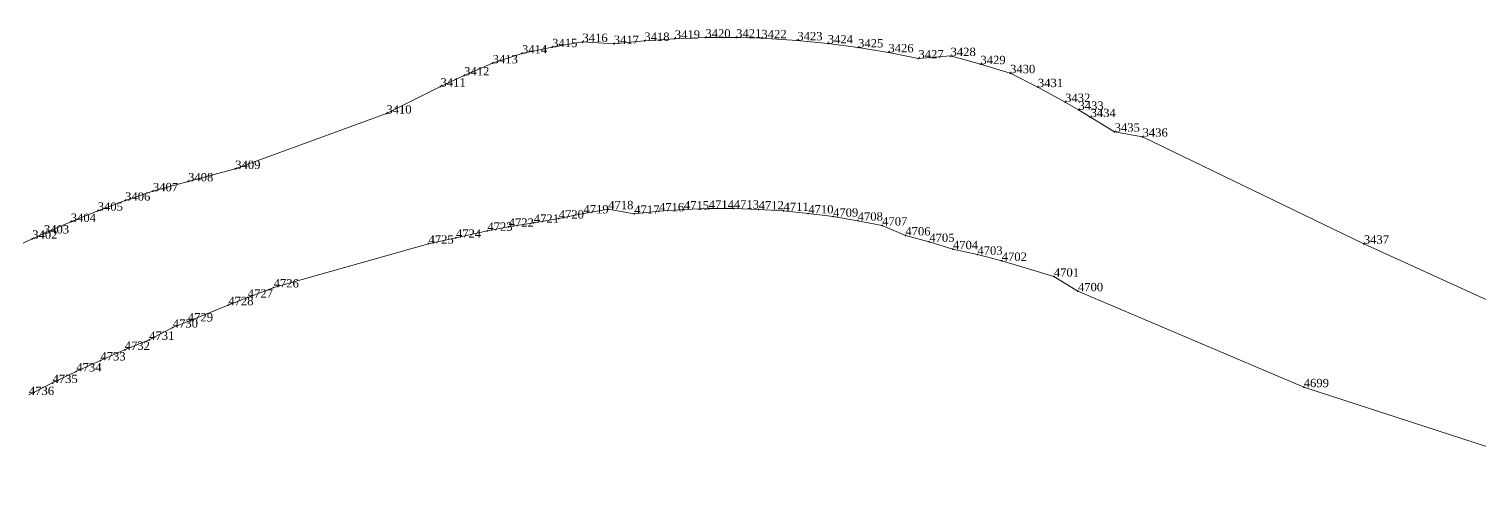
# Model space of a CAD drawing. Header units: metres. Extents: x 543554 to 549226, y 1840763 to 1844579.
# Drawn here: x 548122.9 to 548227.3, y 1842214.9 to 1842247.2 of the extents above; entities that cross this region are included whole.
import ezdxf

# ---------------------------------------------------------------- set-up
doc = ezdxf.new("R2010")
doc.units = ezdxf.units.M
doc.header["$MEASUREMENT"] = 0
for name, color, linetype, lineweight in [('Level 12', 7, 'Continuous', 0), ('Level 30', 7, 'Continuous', 0), ('Level 7', 7, 'Continuous', 0)]:
    doc.layers.add(name, color=color, linetype=linetype, lineweight=lineweight)
doc.styles.add('Style-Vntime', font='Vntime.shx')

# ---------------------------------------------------------------- blocks, each defined once
blk = doc.blocks.new('DDCT')
at = {"layer": 'Level 7', "color": 3, "linetype": 'Continuous', "lineweight": 30}
blk.add_point((0, 0), dxfattribs=at)
blk = doc.blocks.new('SHMIA_3401')
at = {"layer": 'Level 12', "color": 2, "linetype": 'Continuous', "lineweight": 0, "style": 'Style-Vntime'}
blk.add_text('3402', height=0.6, dxfattribs=at).set_placement((0, 0))
blk = doc.blocks.new('SHMIA_3402')
at = {"layer": 'Level 12', "color": 2, "linetype": 'Continuous', "lineweight": 0, "style": 'Style-Vntime'}
blk.add_text('3403', height=0.6, dxfattribs=at).set_placement((0, 0))
blk = doc.blocks.new('SHMIA_3403')
at = {"layer": 'Level 12', "color": 2, "linetype": 'Continuous', "lineweight": 0, "style": 'Style-Vntime'}
blk.add_text('3404', height=0.6, dxfattribs=at).set_placement((0, 0))
blk = doc.blocks.new('SHMIA_3404')
at = {"layer": 'Level 12', "color": 2, "linetype": 'Continuous', "lineweight": 0, "style": 'Style-Vntime'}
blk.add_text('3405', height=0.6, dxfattribs=at).set_placement((0, 0))
blk = doc.blocks.new('SHMIA_3405')
at = {"layer": 'Level 12', "color": 2, "linetype": 'Continuous', "lineweight": 0, "style": 'Style-Vntime'}
blk.add_text('3406', height=0.6, dxfattribs=at).set_placement((0, 0))
blk = doc.blocks.new('SHMIA_3406')
at = {"layer": 'Level 12', "color": 2, "linetype": 'Continuous', "lineweight": 0, "style": 'Style-Vntime'}
blk.add_text('3407', height=0.6, dxfattribs=at).set_placement((0, 0))
blk = doc.blocks.new('SHMIA_3407')
at = {"layer": 'Level 12', "color": 2, "linetype": 'Continuous', "lineweight": 0, "style": 'Style-Vntime'}
blk.add_text('3408', height=0.6, dxfattribs=at).set_placement((0, 0))
blk = doc.blocks.new('SHMIA_3408')
at = {"layer": 'Level 12', "color": 2, "linetype": 'Continuous', "lineweight": 0, "style": 'Style-Vntime'}
blk.add_text('3409', height=0.6, dxfattribs=at).set_placement((0, 0))
blk = doc.blocks.new('SHMIA_3409')
at = {"layer": 'Level 12', "color": 2, "linetype": 'Continuous', "lineweight": 0, "style": 'Style-Vntime'}
blk.add_text('3410', height=0.6, dxfattribs=at).set_placement((0, 0))
blk = doc.blocks.new('SHMIA_3410')
at = {"layer": 'Level 12', "color": 2, "linetype": 'Continuous', "lineweight": 0, "style": 'Style-Vntime'}
blk.add_text('3411', height=0.6, dxfattribs=at).set_placement((0, 0))
blk = doc.blocks.new('SHMIA_3411')
at = {"layer": 'Level 12', "color": 2, "linetype": 'Continuous', "lineweight": 0, "style": 'Style-Vntime'}
blk.add_text('3412', height=0.6, dxfattribs=at).set_placement((0, 0))
blk = doc.blocks.new('SHMIA_3412')
at = {"layer": 'Level 12', "color": 2, "linetype": 'Continuous', "lineweight": 0, "style": 'Style-Vntime'}
blk.add_text('3413', height=0.6, dxfattribs=at).set_placement((0, 0))
blk = doc.blocks.new('SHMIA_3413')
at = {"layer": 'Level 12', "color": 2, "linetype": 'Continuous', "lineweight": 0, "style": 'Style-Vntime'}
blk.add_text('3414', height=0.6, dxfattribs=at).set_placement((0, 0))
blk = doc.blocks.new('SHMIA_3414')
at = {"layer": 'Level 12', "color": 2, "linetype": 'Continuous', "lineweight": 0, "style": 'Style-Vntime'}
blk.add_text('3415', height=0.6, dxfattribs=at).set_placement((0, 0))
blk = doc.blocks.new('SHMIA_3415')
at = {"layer": 'Level 12', "color": 2, "linetype": 'Continuous', "lineweight": 0, "style": 'Style-Vntime'}
blk.add_text('3416', height=0.6, dxfattribs=at).set_placement((0, 0))
blk = doc.blocks.new('SHMIA_3416')
at = {"layer": 'Level 12', "color": 2, "linetype": 'Continuous', "lineweight": 0, "style": 'Style-Vntime'}
blk.add_text('3417', height=0.6, dxfattribs=at).set_placement((0, 0))
blk = doc.blocks.new('SHMIA_3417')
at = {"layer": 'Level 12', "color": 2, "linetype": 'Continuous', "lineweight": 0, "style": 'Style-Vntime'}
blk.add_text('3418', height=0.6, dxfattribs=at).set_placement((0, 0))
blk = doc.blocks.new('SHMIA_3418')
at = {"layer": 'Level 12', "color": 2, "linetype": 'Continuous', "lineweight": 0, "style": 'Style-Vntime'}
blk.add_text('3419', height=0.6, dxfattribs=at).set_placement((0, 0))
blk = doc.blocks.new('SHMIA_3419')
at = {"layer": 'Level 12', "color": 2, "linetype": 'Continuous', "lineweight": 0, "style": 'Style-Vntime'}
blk.add_text('3420', height=0.6, dxfattribs=at).set_placement((0, 0))
blk = doc.blocks.new('SHMIA_3420')
at = {"layer": 'Level 12', "color": 2, "linetype": 'Continuous', "lineweight": 0, "style": 'Style-Vntime'}
blk.add_text('3421', height=0.6, dxfattribs=at).set_placement((0, 0))
blk = doc.blocks.new('SHMIA_3421')
at = {"layer": 'Level 12', "color": 2, "linetype": 'Continuous', "lineweight": 0, "style": 'Style-Vntime'}
blk.add_text('3422', height=0.6, dxfattribs=at).set_placement((0, 0))
blk = doc.blocks.new('SHMIA_3422')
at = {"layer": 'Level 12', "color": 2, "linetype": 'Continuous', "lineweight": 0, "style": 'Style-Vntime'}
blk.add_text('3423', height=0.6, dxfattribs=at).set_placement((0, 0))
blk = doc.blocks.new('SHMIA_3423')
at = {"layer": 'Level 12', "color": 2, "linetype": 'Continuous', "lineweight": 0, "style": 'Style-Vntime'}
blk.add_text('3424', height=0.6, dxfattribs=at).set_placement((0, 0))
blk = doc.blocks.new('SHMIA_3424')
at = {"layer": 'Level 12', "color": 2, "linetype": 'Continuous', "lineweight": 0, "style": 'Style-Vntime'}
blk.add_text('3425', height=0.6, dxfattribs=at).set_placement((0, 0))
blk = doc.blocks.new('SHMIA_3425')
at = {"layer": 'Level 12', "color": 2, "linetype": 'Continuous', "lineweight": 0, "style": 'Style-Vntime'}
blk.add_text('3426', height=0.6, dxfattribs=at).set_placement((0, 0))
blk = doc.blocks.new('SHMIA_3426')
at = {"layer": 'Level 12', "color": 2, "linetype": 'Continuous', "lineweight": 0, "style": 'Style-Vntime'}
blk.add_text('3427', height=0.6, dxfattribs=at).set_placement((0, 0))
blk = doc.blocks.new('SHMIA_3427')
at = {"layer": 'Level 12', "color": 2, "linetype": 'Continuous', "lineweight": 0, "style": 'Style-Vntime'}
blk.add_text('3428', height=0.6, dxfattribs=at).set_placement((0, 0))
blk = doc.blocks.new('SHMIA_3428')
at = {"layer": 'Level 12', "color": 2, "linetype": 'Continuous', "lineweight": 0, "style": 'Style-Vntime'}
blk.add_text('3429', height=0.6, dxfattribs=at).set_placement((0, 0))
blk = doc.blocks.new('SHMIA_3429')
at = {"layer": 'Level 12', "color": 2, "linetype": 'Continuous', "lineweight": 0, "style": 'Style-Vntime'}
blk.add_text('3430', height=0.6, dxfattribs=at).set_placement((0, 0))
blk = doc.blocks.new('SHMIA_3430')
at = {"layer": 'Level 12', "color": 2, "linetype": 'Continuous', "lineweight": 0, "style": 'Style-Vntime'}
blk.add_text('3431', height=0.6, dxfattribs=at).set_placement((0, 0))
blk = doc.blocks.new('SHMIA_3431')
at = {"layer": 'Level 12', "color": 2, "linetype": 'Continuous', "lineweight": 0, "style": 'Style-Vntime'}
blk.add_text('3432', height=0.6, dxfattribs=at).set_placement((0, 0))
blk = doc.blocks.new('SHMIA_3432')
at = {"layer": 'Level 12', "color": 2, "linetype": 'Continuous', "lineweight": 0, "style": 'Style-Vntime'}
blk.add_text('3433', height=0.6, dxfattribs=at).set_placement((0, 0))
blk = doc.blocks.new('SHMIA_3433')
at = {"layer": 'Level 12', "color": 2, "linetype": 'Continuous', "lineweight": 0, "style": 'Style-Vntime'}
blk.add_text('3434', height=0.6, dxfattribs=at).set_placement((0, 0))
blk = doc.blocks.new('SHMIA_3434')
at = {"layer": 'Level 12', "color": 2, "linetype": 'Continuous', "lineweight": 0, "style": 'Style-Vntime'}
blk.add_text('3435', height=0.6, dxfattribs=at).set_placement((0, 0))
blk = doc.blocks.new('SHMIA_3435')
at = {"layer": 'Level 12', "color": 2, "linetype": 'Continuous', "lineweight": 0, "style": 'Style-Vntime'}
blk.add_text('3436', height=0.6, dxfattribs=at).set_placement((0, 0))
blk = doc.blocks.new('SHMIA_3436')
at = {"layer": 'Level 12', "color": 2, "linetype": 'Continuous', "lineweight": 0, "style": 'Style-Vntime'}
blk.add_text('3437', height=0.6, dxfattribs=at).set_placement((0, 0))
blk = doc.blocks.new('SHMIA_4698')
at = {"layer": 'Level 12', "color": 2, "linetype": 'Continuous', "lineweight": 0, "style": 'Style-Vntime'}
blk.add_text('4699', height=0.6, dxfattribs=at).set_placement((0, 0))
blk = doc.blocks.new('SHMIA_4699')
at = {"layer": 'Level 12', "color": 2, "linetype": 'Continuous', "lineweight": 0, "style": 'Style-Vntime'}
blk.add_text('4700', height=0.6, dxfattribs=at).set_placement((0, 0))
blk = doc.blocks.new('SHMIA_4700')
at = {"layer": 'Level 12', "color": 2, "linetype": 'Continuous', "lineweight": 0, "style": 'Style-Vntime'}
blk.add_text('4701', height=0.6, dxfattribs=at).set_placement((0, 0))
blk = doc.blocks.new('SHMIA_4701')
at = {"layer": 'Level 12', "color": 2, "linetype": 'Continuous', "lineweight": 0, "style": 'Style-Vntime'}
blk.add_text('4702', height=0.6, dxfattribs=at).set_placement((0, 0))
blk = doc.blocks.new('SHMIA_4702')
at = {"layer": 'Level 12', "color": 2, "linetype": 'Continuous', "lineweight": 0, "style": 'Style-Vntime'}
blk.add_text('4703', height=0.6, dxfattribs=at).set_placement((0, 0))
blk = doc.blocks.new('SHMIA_4703')
at = {"layer": 'Level 12', "color": 2, "linetype": 'Continuous', "lineweight": 0, "style": 'Style-Vntime'}
blk.add_text('4704', height=0.6, dxfattribs=at).set_placement((0, 0))
blk = doc.blocks.new('SHMIA_4704')
at = {"layer": 'Level 12', "color": 2, "linetype": 'Continuous', "lineweight": 0, "style": 'Style-Vntime'}
blk.add_text('4705', height=0.6, dxfattribs=at).set_placement((0, 0))
blk = doc.blocks.new('SHMIA_4705')
at = {"layer": 'Level 12', "color": 2, "linetype": 'Continuous', "lineweight": 0, "style": 'Style-Vntime'}
blk.add_text('4706', height=0.6, dxfattribs=at).set_placement((0, 0))
blk = doc.blocks.new('SHMIA_4706')
at = {"layer": 'Level 12', "color": 2, "linetype": 'Continuous', "lineweight": 0, "style": 'Style-Vntime'}
blk.add_text('4707', height=0.6, dxfattribs=at).set_placement((0, 0))
blk = doc.blocks.new('SHMIA_4707')
at = {"layer": 'Level 12', "color": 2, "linetype": 'Continuous', "lineweight": 0, "style": 'Style-Vntime'}
blk.add_text('4708', height=0.6, dxfattribs=at).set_placement((0, 0))
blk = doc.blocks.new('SHMIA_4708')
at = {"layer": 'Level 12', "color": 2, "linetype": 'Continuous', "lineweight": 0, "style": 'Style-Vntime'}
blk.add_text('4709', height=0.6, dxfattribs=at).set_placement((0, 0))
blk = doc.blocks.new('SHMIA_4709')
at = {"layer": 'Level 12', "color": 2, "linetype": 'Continuous', "lineweight": 0, "style": 'Style-Vntime'}
blk.add_text('4710', height=0.6, dxfattribs=at).set_placement((0, 0))
blk = doc.blocks.new('SHMIA_4710')
at = {"layer": 'Level 12', "color": 2, "linetype": 'Continuous', "lineweight": 0, "style": 'Style-Vntime'}
blk.add_text('4711', height=0.6, dxfattribs=at).set_placement((0, 0))
blk = doc.blocks.new('SHMIA_4711')
at = {"layer": 'Level 12', "color": 2, "linetype": 'Continuous', "lineweight": 0, "style": 'Style-Vntime'}
blk.add_text('4712', height=0.6, dxfattribs=at).set_placement((0, 0))
blk = doc.blocks.new('SHMIA_4712')
at = {"layer": 'Level 12', "color": 2, "linetype": 'Continuous', "lineweight": 0, "style": 'Style-Vntime'}
blk.add_text('4713', height=0.6, dxfattribs=at).set_placement((0, 0))
blk = doc.blocks.new('SHMIA_4713')
at = {"layer": 'Level 12', "color": 2, "linetype": 'Continuous', "lineweight": 0, "style": 'Style-Vntime'}
blk.add_text('4714', height=0.6, dxfattribs=at).set_placement((0, 0))
blk = doc.blocks.new('SHMIA_4714')
at = {"layer": 'Level 12', "color": 2, "linetype": 'Continuous', "lineweight": 0, "style": 'Style-Vntime'}
blk.add_text('4715', height=0.6, dxfattribs=at).set_placement((0, 0))
blk = doc.blocks.new('SHMIA_4715')
at = {"layer": 'Level 12', "color": 2, "linetype": 'Continuous', "lineweight": 0, "style": 'Style-Vntime'}
blk.add_text('4716', height=0.6, dxfattribs=at).set_placement((0, 0))
blk = doc.blocks.new('SHMIA_4716')
at = {"layer": 'Level 12', "color": 2, "linetype": 'Continuous', "lineweight": 0, "style": 'Style-Vntime'}
blk.add_text('4717', height=0.6, dxfattribs=at).set_placement((0, 0))
blk = doc.blocks.new('SHMIA_4717')
at = {"layer": 'Level 12', "color": 2, "linetype": 'Continuous', "lineweight": 0, "style": 'Style-Vntime'}
blk.add_text('4718', height=0.6, dxfattribs=at).set_placement((0, 0))
blk = doc.blocks.new('SHMIA_4718')
at = {"layer": 'Level 12', "color": 2, "linetype": 'Continuous', "lineweight": 0, "style": 'Style-Vntime'}
blk.add_text('4719', height=0.6, dxfattribs=at).set_placement((0, 0))
blk = doc.blocks.new('SHMIA_4719')
at = {"layer": 'Level 12', "color": 2, "linetype": 'Continuous', "lineweight": 0, "style": 'Style-Vntime'}
blk.add_text('4720', height=0.6, dxfattribs=at).set_placement((0, 0))
blk = doc.blocks.new('SHMIA_4720')
at = {"layer": 'Level 12', "color": 2, "linetype": 'Continuous', "lineweight": 0, "style": 'Style-Vntime'}
blk.add_text('4721', height=0.6, dxfattribs=at).set_placement((0, 0))
blk = doc.blocks.new('SHMIA_4721')
at = {"layer": 'Level 12', "color": 2, "linetype": 'Continuous', "lineweight": 0, "style": 'Style-Vntime'}
blk.add_text('4722', height=0.6, dxfattribs=at).set_placement((0, 0))
blk = doc.blocks.new('SHMIA_4722')
at = {"layer": 'Level 12', "color": 2, "linetype": 'Continuous', "lineweight": 0, "style": 'Style-Vntime'}
blk.add_text('4723', height=0.6, dxfattribs=at).set_placement((0, 0))
blk = doc.blocks.new('SHMIA_4723')
at = {"layer": 'Level 12', "color": 2, "linetype": 'Continuous', "lineweight": 0, "style": 'Style-Vntime'}
blk.add_text('4724', height=0.6, dxfattribs=at).set_placement((0, 0))
blk = doc.blocks.new('SHMIA_4724')
at = {"layer": 'Level 12', "color": 2, "linetype": 'Continuous', "lineweight": 0, "style": 'Style-Vntime'}
blk.add_text('4725', height=0.6, dxfattribs=at).set_placement((0, 0))
blk = doc.blocks.new('SHMIA_4725')
at = {"layer": 'Level 12', "color": 2, "linetype": 'Continuous', "lineweight": 0, "style": 'Style-Vntime'}
blk.add_text('4726', height=0.6, dxfattribs=at).set_placement((0, 0))
blk = doc.blocks.new('SHMIA_4726')
at = {"layer": 'Level 12', "color": 2, "linetype": 'Continuous', "lineweight": 0, "style": 'Style-Vntime'}
blk.add_text('4727', height=0.6, dxfattribs=at).set_placement((0, 0))
blk = doc.blocks.new('SHMIA_4727')
at = {"layer": 'Level 12', "color": 2, "linetype": 'Continuous', "lineweight": 0, "style": 'Style-Vntime'}
blk.add_text('4728', height=0.6, dxfattribs=at).set_placement((0, 0))
blk = doc.blocks.new('SHMIA_4728')
at = {"layer": 'Level 12', "color": 2, "linetype": 'Continuous', "lineweight": 0, "style": 'Style-Vntime'}
blk.add_text('4729', height=0.6, dxfattribs=at).set_placement((0, 0))
blk = doc.blocks.new('SHMIA_4729')
at = {"layer": 'Level 12', "color": 2, "linetype": 'Continuous', "lineweight": 0, "style": 'Style-Vntime'}
blk.add_text('4730', height=0.6, dxfattribs=at).set_placement((0, 0))
blk = doc.blocks.new('SHMIA_4730')
at = {"layer": 'Level 12', "color": 2, "linetype": 'Continuous', "lineweight": 0, "style": 'Style-Vntime'}
blk.add_text('4731', height=0.6, dxfattribs=at).set_placement((0, 0))
blk = doc.blocks.new('SHMIA_4731')
at = {"layer": 'Level 12', "color": 2, "linetype": 'Continuous', "lineweight": 0, "style": 'Style-Vntime'}
blk.add_text('4732', height=0.6, dxfattribs=at).set_placement((0, 0))
blk = doc.blocks.new('SHMIA_4732')
at = {"layer": 'Level 12', "color": 2, "linetype": 'Continuous', "lineweight": 0, "style": 'Style-Vntime'}
blk.add_text('4733', height=0.6, dxfattribs=at).set_placement((0, 0))
blk = doc.blocks.new('SHMIA_4733')
at = {"layer": 'Level 12', "color": 2, "linetype": 'Continuous', "lineweight": 0, "style": 'Style-Vntime'}
blk.add_text('4734', height=0.6, dxfattribs=at).set_placement((0, 0))
blk = doc.blocks.new('SHMIA_4734')
at = {"layer": 'Level 12', "color": 2, "linetype": 'Continuous', "lineweight": 0, "style": 'Style-Vntime'}
blk.add_text('4735', height=0.6, dxfattribs=at).set_placement((0, 0))
blk = doc.blocks.new('SHMIA_4735')
at = {"layer": 'Level 12', "color": 2, "linetype": 'Continuous', "lineweight": 0, "style": 'Style-Vntime'}
blk.add_text('4736', height=0.6, dxfattribs=at).set_placement((0, 0))

msp = doc.modelspace()

# ---------------------------------------------------------------- linework, layer by layer
at = {"layer": 'Level 30', "color": 2, "linetype": 'Continuous', "lineweight": 0, "flags": 128}
for points in [[(548120.1822, 1842230.7064), (548123.1511, 1842232.1175), (548123.988, 1842232.495), (548125.9171, 1842233.3318), (548127.8624, 1842234.13), (548129.8324, 1842234.8647), (548131.8266, 1842235.5303), (548134.358, 1842236.2376), (548137.7484, 1842237.1295), (548148.6157, 1842241.1065), (548152.5119, 1842243.0525), (548154.2132, 1842243.8451), (548156.2598, 1842244.7214), (548158.3668, 1842245.4299), (548160.5388, 1842245.8765), (548162.7246, 1842246.2505), (548164.9748, 1842246.1085), (548167.1658, 1842246.3345), (548169.3632, 1842246.4873), (548171.5644, 1842246.5669), (548173.7671, 1842246.573), (548175.5874, 1842246.5226), (548178.1669, 1842246.365), (548180.3591, 1842246.1512), (548182.543, 1842245.8645), (548184.7162, 1842245.5051), (548186.8761, 1842245.0735), (548189.1909, 1842245.2449), (548191.3396, 1842244.6643), (548193.4679, 1842244.0124), (548195.4712, 1842243.0078), (548197.4305, 1842241.9406), (548198.3931, 1842241.3841), (548199.2572, 1842240.8589), (548200.9854, 1842239.8086), (548203.0038, 1842239.4498), (548218.9089, 1842231.7638), (548238.0594, 1842223.0394)], [(548234.6626, 1842214.9426), (548214.586, 1842221.4596), (548198.3462, 1842228.348), (548196.618, 1842229.3983), (548192.8658, 1842230.5306), (548191.1191, 1842230.9819), (548189.3647, 1842231.3725), (548187.6599, 1842231.8946), (548185.9387, 1842232.3597), (548184.2681, 1842233.0666), (548182.5097, 1842233.4179), (548180.7406, 1842233.7105), (548178.9628, 1842233.9439), (548177.1781, 1842234.118), (548175.3886, 1842234.2325), (548173.5964, 1842234.2873), (548171.8033, 1842234.2823), (548170.0113, 1842234.2176), (548168.2225, 1842234.0932), (548166.4388, 1842233.9092), (548164.5735, 1842234.2426), (548162.7869, 1842233.9369), (548161.0115, 1842233.5718), (548159.2165, 1842233.2744), (548157.4087, 1842232.9826), (548155.8817, 1842232.6871), (548153.6164, 1842232.1933), (548151.6526, 1842231.7651), (548140.5147, 1842228.6205), (548138.648, 1842227.8935), (548137.248, 1842227.3482), (548134.3379, 1842226.1806), (548133.26, 1842225.7399), (548131.5576, 1842224.8601), (548129.7969, 1842224.1378), (548128.051, 1842223.3803), (548126.3206, 1842222.5881), (548124.6064, 1842221.7615), (548122.9091, 1842220.9008)]]:
    msp.add_lwpolyline(points, dxfattribs=at)

# ---------------------------------------------------------------- block references
at = {"layer": 'Level 12', "color": 2, "linetype": 'Continuous', "lineweight": 0}
for name, p in [('SHMIA_3414', (548160.54, 1842245.88)), ('SHMIA_3415', (548162.72, 1842246.25)), ('SHMIA_3416', (548164.97, 1842246.11)), ('SHMIA_3417', (548167.17, 1842246.33)), ('SHMIA_3418', (548169.36, 1842246.49)), ('SHMIA_3419', (548171.56, 1842246.57)), ('SHMIA_3420', (548173.77, 1842246.57)), ('SHMIA_3421', (548175.59, 1842246.52)), ('SHMIA_3422', (548178.17, 1842246.37)), ('SHMIA_3423', (548180.36, 1842246.15)), ('SHMIA_3424', (548182.54, 1842245.86)), ('SHMIA_3413', (548158.37, 1842245.43)), ('SHMIA_3425', (548184.72, 1842245.51)), ('SHMIA_3426', (548186.88, 1842245.07)), ('SHMIA_3427', (548189.19, 1842245.24)), ('SHMIA_3411', (548154.21, 1842243.85)), ('SHMIA_3412', (548156.26, 1842244.72)), ('SHMIA_3428', (548191.34, 1842244.66)), ('SHMIA_3429', (548193.47, 1842244.01)), ('SHMIA_3410', (548152.51, 1842243.05)), ('SHMIA_3430', (548195.47, 1842243.01)), ('SHMIA_3431', (548197.43, 1842241.94)), ('SHMIA_3409', (548148.62, 1842241.11)), ('SHMIA_3432', (548198.39, 1842241.38)), ('SHMIA_3433', (548199.26, 1842240.86)), ('SHMIA_3434', (548200.99, 1842239.81)), ('SHMIA_3435', (548203, 1842239.45)), ('SHMIA_3408', (548137.75, 1842237.13)), ('SHMIA_3406', (548131.83, 1842235.53)), ('SHMIA_3407', (548134.36, 1842236.24)), ('SHMIA_3405', (548129.83, 1842234.86)), ('SHMIA_3403', (548125.92, 1842233.33)), ('SHMIA_3404', (548127.86, 1842234.13)), ('SHMIA_4719', (548161.01, 1842233.57)), ('SHMIA_4718', (548162.79, 1842233.94)), ('SHMIA_4717', (548164.57, 1842234.24)), ('SHMIA_4716', (548166.44, 1842233.91)), ('SHMIA_4715', (548168.22, 1842234.09)), ('SHMIA_4714', (548170.01, 1842234.22)), ('SHMIA_4713', (548171.8, 1842234.28)), ('SHMIA_4712', (548173.6, 1842234.29)), ('SHMIA_4711', (548175.39, 1842234.23)), ('SHMIA_4710', (548177.18, 1842234.12)), ('SHMIA_4709', (548178.96, 1842233.94)), ('SHMIA_4708', (548180.74, 1842233.71)), ('SHMIA_4707', (548182.51, 1842233.42)), ('SHMIA_3402', (548123.99, 1842232.5)), ('SHMIA_4722', (548155.88, 1842232.69)), ('SHMIA_4721', (548157.41, 1842232.98)), ('SHMIA_4720', (548159.22, 1842233.27)), ('SHMIA_4706', (548184.27, 1842233.07)), ('SHMIA_4705', (548185.94, 1842232.36)), ('SHMIA_3401', (548123.15, 1842232.12)), ('SHMIA_4724', (548151.65, 1842231.77)), ('SHMIA_4723', (548153.62, 1842232.19)), ('SHMIA_4704', (548187.66, 1842231.89)), ('SHMIA_4703', (548189.36, 1842231.37)), ('SHMIA_3436', (548218.91, 1842231.76)), ('SHMIA_4702', (548191.12, 1842230.98)), ('SHMIA_4701', (548192.87, 1842230.53)), ('SHMIA_4700', (548196.62, 1842229.4)), ('SHMIA_4725', (548140.51, 1842228.62)), ('SHMIA_4699', (548198.35, 1842228.35)), ('SHMIA_4727', (548137.25, 1842227.35)), ('SHMIA_4726', (548138.65, 1842227.89)), ('SHMIA_4728', (548134.34, 1842226.18)), ('SHMIA_4729', (548133.26, 1842225.74)), ('SHMIA_4731', (548129.8, 1842224.14)), ('SHMIA_4730', (548131.56, 1842224.86)), ('SHMIA_4732', (548128.05, 1842223.38)), ('SHMIA_4733', (548126.32, 1842222.59)), ('SHMIA_4735', (548122.91, 1842220.9)), ('SHMIA_4734', (548124.61, 1842221.76)), ('SHMIA_4698', (548214.59, 1842221.46))]:
    msp.add_blockref(name, p, dxfattribs=at)
at = {"layer": 'Level 7', "color": 3, "linetype": 'Continuous', "lineweight": 30}
for p in [(548169.36, 1842246.49), (548171.56, 1842246.57), (548173.77, 1842246.57), (548175.59, 1842246.52), (548158.37, 1842245.43), (548160.54, 1842245.88), (548162.72, 1842246.25), (548164.97, 1842246.11), (548167.17, 1842246.33), (548178.17, 1842246.37), (548180.36, 1842246.15), (548182.54, 1842245.86), (548184.72, 1842245.51), (548156.26, 1842244.72), (548186.88, 1842245.07), (548189.19, 1842245.24), (548191.34, 1842244.66), (548154.21, 1842243.85), (548193.47, 1842244.01), (548152.51, 1842243.05), (548195.47, 1842243.01), (548197.43, 1842241.94), (548198.39, 1842241.38), (548148.62, 1842241.11), (548199.26, 1842240.86), (548200.99, 1842239.81), (548203, 1842239.45), (548137.75, 1842237.13), (548134.36, 1842236.24), (548131.83, 1842235.53), (548127.86, 1842234.13), (548129.83, 1842234.86), (548162.79, 1842233.94), (548164.57, 1842234.24), (548168.22, 1842234.09), (548170.01, 1842234.22), (548171.8, 1842234.28), (548173.6, 1842234.29), (548175.39, 1842234.23), (548177.18, 1842234.12), (548178.96, 1842233.94), (548125.92, 1842233.33), (548157.41, 1842232.98), (548159.22, 1842233.27), (548161.01, 1842233.57), (548166.44, 1842233.91), (548180.74, 1842233.71), (548182.51, 1842233.42), (548184.27, 1842233.07), (548123.15, 1842232.12), (548123.99, 1842232.5), (548153.62, 1842232.19), (548155.88, 1842232.69), (548185.94, 1842232.36), (548187.66, 1842231.89), (548151.65, 1842231.77), (548189.36, 1842231.37), (548191.12, 1842230.98), (548218.91, 1842231.76), (548192.87, 1842230.53), (548196.62, 1842229.4), (548138.65, 1842227.89), (548140.51, 1842228.62), (548198.35, 1842228.35), (548137.25, 1842227.35), (548133.26, 1842225.74), (548134.34, 1842226.18), (548131.56, 1842224.86), (548129.8, 1842224.14), (548126.32, 1842222.59), (548128.05, 1842223.38), (548124.61, 1842221.76), (548214.59, 1842221.46)]:
    msp.add_blockref('DDCT', p, dxfattribs=at)

doc.saveas('drawing.dxf')
